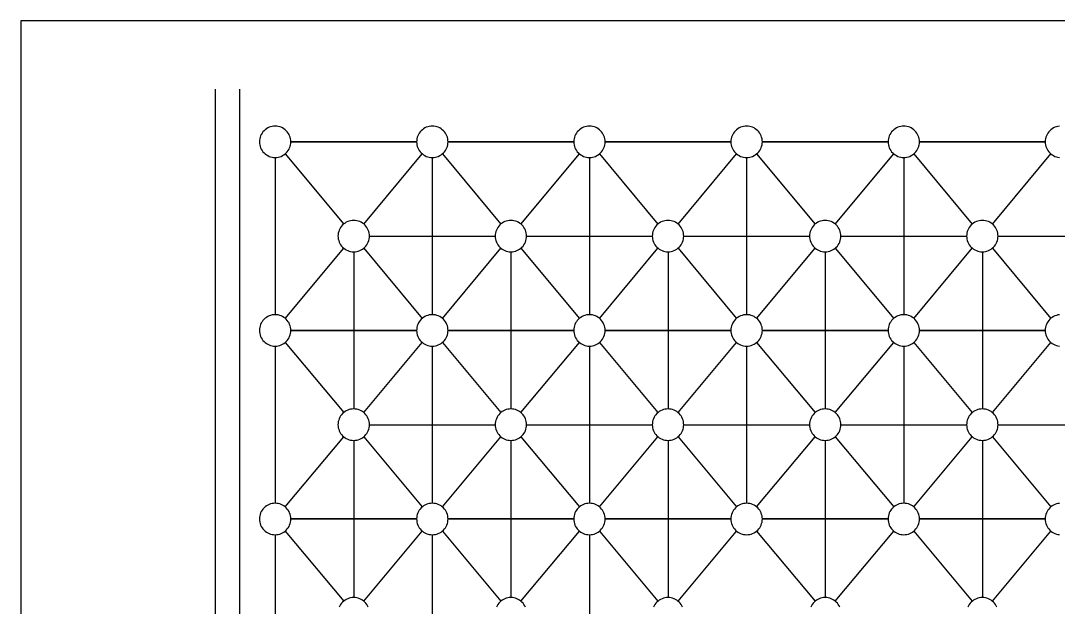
# Model space of a CAD drawing. Header units: metres. Extents: x 0 to 420, y 0 to 297.
# Drawn here: x 0 to 272.3, y 143.1 to 297 of the extents above; entities that cross this region are included whole.
import ezdxf

# ---------------------------------------------------------------- set-up
doc = ezdxf.new("R2010")
doc.units = ezdxf.units.M

msp = doc.modelspace()

# ---------------------------------------------------------------- linework, layer by layer
for p, q in [((420, 297), (0, 297)), ((0, 297), (0, 0)), ((51, 279.06), (51, 81.07)), ((57.41, 279.06), (57.41, 81.07)), ((103.9, 265.22), (70.9, 265.22)), ((70.9, 265.22), (103.9, 265.22)), ((145.15, 265.22), (112.15, 265.22)), ((112.15, 265.22), (145.15, 265.22)), ((186.4, 265.22), (153.4, 265.22)), ((153.4, 265.22), (186.4, 265.22)), ((227.65, 265.22), (194.65, 265.22)), ((194.65, 265.22), (227.65, 265.22)), ((268.9, 265.22), (235.9, 265.22)), ((235.9, 265.22), (268.9, 265.22)), ((69.41, 262.05), (84.76, 243.64)), ((90.04, 243.64), (105.38, 262.05)), ((110.66, 262.05), (126.01, 243.64)), ((131.29, 243.64), (146.63, 262.05)), ((151.91, 262.05), (167.26, 243.64)), ((172.54, 243.64), (187.88, 262.05)), ((193.16, 262.05), (208.51, 243.64)), ((213.79, 243.64), (229.13, 262.05)), ((234.41, 262.05), (249.76, 243.64)), ((255.04, 243.64), (270.38, 262.05)), ((66.77, 261.1), (66.77, 219.85)), ((108.02, 261.1), (108.02, 219.85)), ((149.27, 261.1), (149.27, 219.85)), ((190.52, 261.1), (190.52, 219.85)), ((231.77, 261.1), (231.77, 219.85)), ((91.52, 240.47), (124.52, 240.47)), ((132.77, 240.47), (165.77, 240.47)), ((174.02, 240.47), (207.02, 240.47)), ((215.27, 240.47), (248.27, 240.47)), ((256.52, 240.47), (289.52, 240.47)), ((69.41, 218.89), (84.76, 237.3)), ((90.04, 237.3), (105.38, 218.89)), ((110.66, 218.89), (126.01, 237.3)), ((131.29, 237.3), (146.63, 218.89)), ((151.91, 218.89), (167.26, 237.3)), ((172.54, 237.3), (187.88, 218.89)), ((193.16, 218.89), (208.51, 237.3)), ((213.79, 237.3), (229.13, 218.89)), ((234.41, 218.89), (249.76, 237.3)), ((255.04, 237.3), (270.38, 218.89)), ((87.4, 236.35), (87.4, 195.1)), ((128.65, 236.35), (128.65, 195.1)), ((169.9, 236.35), (169.9, 195.1)), ((211.15, 236.35), (211.15, 195.1)), ((252.4, 236.35), (252.4, 195.1)), ((103.9, 215.72), (70.9, 215.72)), ((103.9, 215.72), (70.9, 215.72)), ((70.9, 215.72), (103.9, 215.72)), ((145.15, 215.72), (112.15, 215.72)), ((145.15, 215.72), (112.15, 215.72)), ((112.15, 215.72), (145.15, 215.72)), ((186.4, 215.72), (153.4, 215.72)), ((186.4, 215.72), (153.4, 215.72)), ((153.4, 215.72), (186.4, 215.72)), ((227.65, 215.72), (194.65, 215.72)), ((227.65, 215.72), (194.65, 215.72)), ((194.65, 215.72), (227.65, 215.72)), ((268.9, 215.72), (235.9, 215.72)), ((268.9, 215.72), (235.9, 215.72)), ((235.9, 215.72), (268.9, 215.72)), ((69.41, 212.55), (84.76, 194.14)), ((90.04, 194.14), (105.38, 212.55)), ((110.66, 212.55), (126.01, 194.14)), ((131.29, 194.14), (146.63, 212.55)), ((151.91, 212.55), (167.26, 194.14)), ((172.54, 194.14), (187.88, 212.55)), ((193.16, 212.55), (208.51, 194.14)), ((213.79, 194.14), (229.13, 212.55)), ((234.41, 212.55), (249.76, 194.14)), ((255.04, 194.14), (270.38, 212.55)), ((66.77, 211.6), (66.77, 170.35)), ((108.02, 211.6), (108.02, 170.35)), ((149.27, 211.6), (149.27, 170.35)), ((190.52, 211.6), (190.52, 170.35)), ((231.77, 211.6), (231.77, 170.35)), ((91.52, 190.97), (124.52, 190.97)), ((132.77, 190.97), (165.77, 190.97)), ((174.02, 190.97), (207.02, 190.97)), ((215.27, 190.97), (248.27, 190.97)), ((256.52, 190.97), (289.52, 190.97)), ((69.41, 169.39), (84.76, 187.8)), ((87.4, 186.85), (87.4, 145.6)), ((90.04, 187.8), (105.38, 169.39)), ((110.66, 169.39), (126.01, 187.8)), ((128.65, 186.85), (128.65, 145.6)), ((131.29, 187.8), (146.63, 169.39)), ((151.91, 169.39), (167.26, 187.8)), ((169.9, 186.85), (169.9, 145.6)), ((172.54, 187.8), (187.88, 169.39)), ((193.16, 169.39), (208.51, 187.8)), ((211.15, 186.85), (211.15, 145.6)), ((213.79, 187.8), (229.13, 169.39)), ((234.41, 169.39), (249.76, 187.8)), ((252.4, 186.85), (252.4, 145.6)), ((255.04, 187.8), (270.38, 169.39)), ((103.9, 166.22), (70.9, 166.22)), ((103.9, 166.22), (70.9, 166.22)), ((70.9, 166.22), (103.9, 166.22)), ((145.15, 166.22), (112.15, 166.22)), ((145.15, 166.22), (112.15, 166.22)), ((112.15, 166.22), (145.15, 166.22)), ((186.4, 166.22), (153.4, 166.22)), ((186.4, 166.22), (153.4, 166.22)), ((153.4, 166.22), (186.4, 166.22)), ((227.65, 166.22), (194.65, 166.22)), ((227.65, 166.22), (194.65, 166.22)), ((194.65, 166.22), (227.65, 166.22)), ((268.9, 166.22), (235.9, 166.22)), ((268.9, 166.22), (235.9, 166.22)), ((235.9, 166.22), (268.9, 166.22)), ((66.77, 162.1), (66.77, 120.85)), ((69.41, 163.05), (84.76, 144.64)), ((90.04, 144.64), (105.38, 163.05)), ((108.02, 162.1), (108.02, 120.85)), ((110.66, 163.05), (126.01, 144.64)), ((131.29, 144.64), (146.63, 163.05)), ((149.27, 162.1), (149.27, 120.85)), ((151.91, 163.05), (167.26, 144.64)), ((172.54, 144.64), (187.88, 163.05)), ((193.16, 163.05), (208.51, 144.64)), ((213.79, 144.64), (229.13, 163.05)), ((234.41, 163.05), (249.76, 144.64)), ((255.04, 144.64), (270.38, 163.05))]:
    msp.add_line(p, q)
for points in [[(70.9, 265.22), (70.88, 265.63), (70.82, 266.03), (70.72, 266.42), (70.58, 266.8), (70.41, 267.17), (70.2, 267.51), (69.96, 267.84), (69.69, 268.14), (69.39, 268.41), (69.06, 268.65), (68.72, 268.86), (68.35, 269.03), (67.97, 269.17), (67.58, 269.27), (67.18, 269.33), (66.77, 269.35), (66.37, 269.33), (65.97, 269.27), (65.57, 269.17), (65.19, 269.03), (64.83, 268.86), (64.48, 268.65), (64.16, 268.41), (63.86, 268.14), (63.58, 267.84), (63.34, 267.51), (63.13, 267.17), (62.96, 266.8), (62.82, 266.42), (62.73, 266.03), (62.67, 265.63), (62.65, 265.22), (62.67, 264.82), (62.73, 264.42), (62.82, 264.03), (62.96, 263.64), (63.13, 263.28), (63.34, 262.93), (63.58, 262.61), (63.86, 262.31), (64.16, 262.03), (64.48, 261.79), (64.83, 261.59), (65.19, 261.41), (65.57, 261.28), (65.97, 261.18), (66.37, 261.12), (66.77, 261.1), (67.18, 261.12), (67.58, 261.18), (67.97, 261.28), (68.35, 261.41), (68.72, 261.59), (69.06, 261.79), (69.39, 262.03), (69.69, 262.31), (69.96, 262.61), (70.2, 262.93), (70.41, 263.28), (70.58, 263.64), (70.72, 264.03), (70.82, 264.42), (70.88, 264.82), (70.9, 265.22)], [(112.15, 265.22), (112.13, 265.63), (112.07, 266.03), (111.97, 266.42), (111.83, 266.8), (111.66, 267.17), (111.45, 267.51), (111.21, 267.84), (110.94, 268.14), (110.64, 268.41), (110.31, 268.65), (109.97, 268.86), (109.6, 269.03), (109.22, 269.17), (108.83, 269.27), (108.43, 269.33), (108.02, 269.35), (107.62, 269.33), (107.22, 269.27), (106.82, 269.17), (106.44, 269.03), (106.08, 268.86), (105.73, 268.65), (105.41, 268.41), (105.11, 268.14), (104.83, 267.84), (104.59, 267.51), (104.38, 267.17), (104.21, 266.8), (104.07, 266.42), (103.98, 266.03), (103.92, 265.63), (103.9, 265.22), (103.92, 264.82), (103.98, 264.42), (104.07, 264.03), (104.21, 263.64), (104.38, 263.28), (104.59, 262.93), (104.83, 262.61), (105.11, 262.31), (105.41, 262.03), (105.73, 261.79), (106.08, 261.59), (106.44, 261.41), (106.82, 261.28), (107.22, 261.18), (107.62, 261.12), (108.02, 261.1), (108.43, 261.12), (108.83, 261.18), (109.22, 261.28), (109.6, 261.41), (109.97, 261.59), (110.31, 261.79), (110.64, 262.03), (110.94, 262.31), (111.21, 262.61), (111.45, 262.93), (111.66, 263.28), (111.83, 263.64), (111.97, 264.03), (112.07, 264.42), (112.13, 264.82), (112.15, 265.22)], [(153.4, 265.22), (153.38, 265.63), (153.32, 266.03), (153.22, 266.42), (153.08, 266.8), (152.91, 267.17), (152.7, 267.51), (152.46, 267.84), (152.19, 268.14), (151.89, 268.41), (151.56, 268.65), (151.22, 268.86), (150.85, 269.03), (150.47, 269.17), (150.08, 269.27), (149.68, 269.33), (149.27, 269.35), (148.87, 269.33), (148.47, 269.27), (148.07, 269.17), (147.69, 269.03), (147.33, 268.86), (146.98, 268.65), (146.66, 268.41), (146.36, 268.14), (146.08, 267.84), (145.84, 267.51), (145.63, 267.17), (145.46, 266.8), (145.32, 266.42), (145.23, 266.03), (145.17, 265.63), (145.15, 265.22), (145.17, 264.82), (145.23, 264.42), (145.32, 264.03), (145.46, 263.64), (145.63, 263.28), (145.84, 262.93), (146.08, 262.61), (146.36, 262.31), (146.66, 262.03), (146.98, 261.79), (147.33, 261.59), (147.69, 261.41), (148.07, 261.28), (148.47, 261.18), (148.87, 261.12), (149.27, 261.1), (149.68, 261.12), (150.08, 261.18), (150.47, 261.28), (150.85, 261.41), (151.22, 261.59), (151.56, 261.79), (151.89, 262.03), (152.19, 262.31), (152.46, 262.61), (152.7, 262.93), (152.91, 263.28), (153.08, 263.64), (153.22, 264.03), (153.32, 264.42), (153.38, 264.82), (153.4, 265.22)], [(194.65, 265.22), (194.63, 265.63), (194.57, 266.03), (194.47, 266.42), (194.33, 266.8), (194.16, 267.17), (193.95, 267.51), (193.71, 267.84), (193.44, 268.14), (193.14, 268.41), (192.81, 268.65), (192.47, 268.86), (192.1, 269.03), (191.72, 269.17), (191.33, 269.27), (190.93, 269.33), (190.52, 269.35), (190.12, 269.33), (189.72, 269.27), (189.32, 269.17), (188.94, 269.03), (188.58, 268.86), (188.23, 268.65), (187.91, 268.41), (187.61, 268.14), (187.33, 267.84), (187.09, 267.51), (186.88, 267.17), (186.71, 266.8), (186.57, 266.42), (186.48, 266.03), (186.42, 265.63), (186.4, 265.22), (186.42, 264.82), (186.48, 264.42), (186.57, 264.03), (186.71, 263.64), (186.88, 263.28), (187.09, 262.93), (187.33, 262.61), (187.61, 262.31), (187.91, 262.03), (188.23, 261.79), (188.58, 261.59), (188.94, 261.41), (189.32, 261.28), (189.72, 261.18), (190.12, 261.12), (190.52, 261.1), (190.93, 261.12), (191.33, 261.18), (191.72, 261.28), (192.1, 261.41), (192.47, 261.59), (192.81, 261.79), (193.14, 262.03), (193.44, 262.31), (193.71, 262.61), (193.95, 262.93), (194.16, 263.28), (194.33, 263.64), (194.47, 264.03), (194.57, 264.42), (194.63, 264.82), (194.65, 265.22)], [(235.9, 265.22), (235.88, 265.63), (235.82, 266.03), (235.72, 266.42), (235.58, 266.8), (235.41, 267.17), (235.2, 267.51), (234.96, 267.84), (234.69, 268.14), (234.39, 268.41), (234.06, 268.65), (233.72, 268.86), (233.35, 269.03), (232.97, 269.17), (232.58, 269.27), (232.18, 269.33), (231.77, 269.35), (231.37, 269.33), (230.97, 269.27), (230.57, 269.17), (230.19, 269.03), (229.83, 268.86), (229.48, 268.65), (229.16, 268.41), (228.86, 268.14), (228.58, 267.84), (228.34, 267.51), (228.13, 267.17), (227.96, 266.8), (227.82, 266.42), (227.73, 266.03), (227.67, 265.63), (227.65, 265.22), (227.67, 264.82), (227.73, 264.42), (227.82, 264.03), (227.96, 263.64), (228.13, 263.28), (228.34, 262.93), (228.58, 262.61), (228.86, 262.31), (229.16, 262.03), (229.48, 261.79), (229.83, 261.59), (230.19, 261.41), (230.57, 261.28), (230.97, 261.18), (231.37, 261.12), (231.77, 261.1), (232.18, 261.12), (232.58, 261.18), (232.97, 261.28), (233.35, 261.41), (233.72, 261.59), (234.06, 261.79), (234.39, 262.03), (234.69, 262.31), (234.96, 262.61), (235.2, 262.93), (235.41, 263.28), (235.58, 263.64), (235.72, 264.03), (235.82, 264.42), (235.88, 264.82), (235.9, 265.22)], [(272.62, 269.33), (272.22, 269.27), (271.82, 269.17), (271.44, 269.03), (271.08, 268.86), (270.73, 268.65), (270.41, 268.41), (270.11, 268.14), (269.83, 267.84), (269.59, 267.51), (269.38, 267.17), (269.21, 266.8), (269.07, 266.42), (268.98, 266.03), (268.92, 265.63), (268.9, 265.22), (268.92, 264.82), (268.98, 264.42), (269.07, 264.03), (269.21, 263.64), (269.38, 263.28), (269.59, 262.93), (269.83, 262.61), (270.11, 262.31), (270.41, 262.03), (270.73, 261.79), (271.08, 261.59), (271.44, 261.41), (271.82, 261.28), (272.22, 261.18), (272.62, 261.12)], [(91.52, 240.47), (91.5, 240.88), (91.44, 241.28), (91.34, 241.67), (91.21, 242.05), (91.04, 242.42), (90.83, 242.76), (90.59, 243.09), (90.31, 243.39), (90.01, 243.66), (89.69, 243.9), (89.34, 244.11), (88.98, 244.28), (88.59, 244.42), (88.2, 244.52), (87.8, 244.58), (87.4, 244.6), (86.99, 244.58), (86.59, 244.52), (86.2, 244.42), (85.82, 244.28), (85.45, 244.11), (85.11, 243.9), (84.78, 243.66), (84.48, 243.39), (84.21, 243.09), (83.97, 242.76), (83.76, 242.42), (83.59, 242.05), (83.45, 241.67), (83.35, 241.28), (83.29, 240.88), (83.27, 240.47), (83.29, 240.07), (83.35, 239.67), (83.45, 239.28), (83.59, 238.89), (83.76, 238.53), (83.97, 238.18), (84.21, 237.86), (84.48, 237.56), (84.78, 237.28), (85.11, 237.04), (85.45, 236.84), (85.82, 236.66), (86.2, 236.53), (86.59, 236.43), (86.99, 236.37), (87.4, 236.35), (87.8, 236.37), (88.2, 236.43), (88.59, 236.53), (88.98, 236.66), (89.34, 236.84), (89.69, 237.04), (90.01, 237.28), (90.31, 237.56), (90.59, 237.86), (90.83, 238.18), (91.04, 238.53), (91.21, 238.89), (91.34, 239.28), (91.44, 239.67), (91.5, 240.07), (91.52, 240.47)], [(132.77, 240.47), (132.75, 240.88), (132.69, 241.28), (132.59, 241.67), (132.46, 242.05), (132.29, 242.42), (132.08, 242.76), (131.84, 243.09), (131.56, 243.39), (131.26, 243.66), (130.94, 243.9), (130.59, 244.11), (130.23, 244.28), (129.84, 244.42), (129.45, 244.52), (129.05, 244.58), (128.65, 244.6), (128.24, 244.58), (127.84, 244.52), (127.45, 244.42), (127.07, 244.28), (126.7, 244.11), (126.36, 243.9), (126.03, 243.66), (125.73, 243.39), (125.46, 243.09), (125.22, 242.76), (125.01, 242.42), (124.84, 242.05), (124.7, 241.67), (124.6, 241.28), (124.54, 240.88), (124.52, 240.47), (124.54, 240.07), (124.6, 239.67), (124.7, 239.28), (124.84, 238.89), (125.01, 238.53), (125.22, 238.18), (125.46, 237.86), (125.73, 237.56), (126.03, 237.28), (126.36, 237.04), (126.7, 236.84), (127.07, 236.66), (127.45, 236.53), (127.84, 236.43), (128.24, 236.37), (128.65, 236.35), (129.05, 236.37), (129.45, 236.43), (129.84, 236.53), (130.23, 236.66), (130.59, 236.84), (130.94, 237.04), (131.26, 237.28), (131.56, 237.56), (131.84, 237.86), (132.08, 238.18), (132.29, 238.53), (132.46, 238.89), (132.59, 239.28), (132.69, 239.67), (132.75, 240.07), (132.77, 240.47)], [(174.02, 240.47), (174, 240.88), (173.94, 241.28), (173.84, 241.67), (173.71, 242.05), (173.54, 242.42), (173.33, 242.76), (173.09, 243.09), (172.81, 243.39), (172.51, 243.66), (172.19, 243.9), (171.84, 244.11), (171.48, 244.28), (171.09, 244.42), (170.7, 244.52), (170.3, 244.58), (169.9, 244.6), (169.49, 244.58), (169.09, 244.52), (168.7, 244.42), (168.32, 244.28), (167.95, 244.11), (167.61, 243.9), (167.28, 243.66), (166.98, 243.39), (166.71, 243.09), (166.47, 242.76), (166.26, 242.42), (166.09, 242.05), (165.95, 241.67), (165.85, 241.28), (165.79, 240.88), (165.77, 240.47), (165.79, 240.07), (165.85, 239.67), (165.95, 239.28), (166.09, 238.89), (166.26, 238.53), (166.47, 238.18), (166.71, 237.86), (166.98, 237.56), (167.28, 237.28), (167.61, 237.04), (167.95, 236.84), (168.32, 236.66), (168.7, 236.53), (169.09, 236.43), (169.49, 236.37), (169.9, 236.35), (170.3, 236.37), (170.7, 236.43), (171.09, 236.53), (171.48, 236.66), (171.84, 236.84), (172.19, 237.04), (172.51, 237.28), (172.81, 237.56), (173.09, 237.86), (173.33, 238.18), (173.54, 238.53), (173.71, 238.89), (173.84, 239.28), (173.94, 239.67), (174, 240.07), (174.02, 240.47)], [(215.27, 240.47), (215.25, 240.88), (215.19, 241.28), (215.09, 241.67), (214.96, 242.05), (214.79, 242.42), (214.58, 242.76), (214.34, 243.09), (214.06, 243.39), (213.76, 243.66), (213.44, 243.9), (213.09, 244.11), (212.73, 244.28), (212.34, 244.42), (211.95, 244.52), (211.55, 244.58), (211.15, 244.6), (210.74, 244.58), (210.34, 244.52), (209.95, 244.42), (209.57, 244.28), (209.2, 244.11), (208.86, 243.9), (208.53, 243.66), (208.23, 243.39), (207.96, 243.09), (207.72, 242.76), (207.51, 242.42), (207.34, 242.05), (207.2, 241.67), (207.1, 241.28), (207.04, 240.88), (207.02, 240.47), (207.04, 240.07), (207.1, 239.67), (207.2, 239.28), (207.34, 238.89), (207.51, 238.53), (207.72, 238.18), (207.96, 237.86), (208.23, 237.56), (208.53, 237.28), (208.86, 237.04), (209.2, 236.84), (209.57, 236.66), (209.95, 236.53), (210.34, 236.43), (210.74, 236.37), (211.15, 236.35), (211.55, 236.37), (211.95, 236.43), (212.34, 236.53), (212.73, 236.66), (213.09, 236.84), (213.44, 237.04), (213.76, 237.28), (214.06, 237.56), (214.34, 237.86), (214.58, 238.18), (214.79, 238.53), (214.96, 238.89), (215.09, 239.28), (215.19, 239.67), (215.25, 240.07), (215.27, 240.47)], [(256.52, 240.47), (256.5, 240.88), (256.44, 241.28), (256.34, 241.67), (256.21, 242.05), (256.04, 242.42), (255.83, 242.76), (255.59, 243.09), (255.31, 243.39), (255.01, 243.66), (254.69, 243.9), (254.34, 244.11), (253.98, 244.28), (253.59, 244.42), (253.2, 244.52), (252.8, 244.58), (252.4, 244.6), (251.99, 244.58), (251.59, 244.52), (251.2, 244.42), (250.82, 244.28), (250.45, 244.11), (250.11, 243.9), (249.78, 243.66), (249.48, 243.39), (249.21, 243.09), (248.97, 242.76), (248.76, 242.42), (248.59, 242.05), (248.45, 241.67), (248.35, 241.28), (248.29, 240.88), (248.27, 240.47), (248.29, 240.07), (248.35, 239.67), (248.45, 239.28), (248.59, 238.89), (248.76, 238.53), (248.97, 238.18), (249.21, 237.86), (249.48, 237.56), (249.78, 237.28), (250.11, 237.04), (250.45, 236.84), (250.82, 236.66), (251.2, 236.53), (251.59, 236.43), (251.99, 236.37), (252.4, 236.35), (252.8, 236.37), (253.2, 236.43), (253.59, 236.53), (253.98, 236.66), (254.34, 236.84), (254.69, 237.04), (255.01, 237.28), (255.31, 237.56), (255.59, 237.86), (255.83, 238.18), (256.04, 238.53), (256.21, 238.89), (256.34, 239.28), (256.44, 239.67), (256.5, 240.07), (256.52, 240.47)], [(70.9, 215.72), (70.88, 216.13), (70.82, 216.53), (70.72, 216.92), (70.58, 217.3), (70.41, 217.67), (70.2, 218.01), (69.96, 218.34), (69.69, 218.64), (69.39, 218.91), (69.06, 219.15), (68.72, 219.36), (68.35, 219.53), (67.97, 219.67), (67.58, 219.77), (67.18, 219.83), (66.77, 219.85), (66.37, 219.83), (65.97, 219.77), (65.57, 219.67), (65.19, 219.53), (64.83, 219.36), (64.48, 219.15), (64.16, 218.91), (63.86, 218.64), (63.58, 218.34), (63.34, 218.01), (63.13, 217.67), (62.96, 217.3), (62.82, 216.92), (62.73, 216.53), (62.67, 216.13), (62.65, 215.72), (62.67, 215.32), (62.73, 214.92), (62.82, 214.53), (62.96, 214.14), (63.13, 213.78), (63.34, 213.43), (63.58, 213.11), (63.86, 212.81), (64.16, 212.53), (64.48, 212.29), (64.83, 212.09), (65.19, 211.91), (65.57, 211.78), (65.97, 211.68), (66.37, 211.62), (66.77, 211.6), (67.18, 211.62), (67.58, 211.68), (67.97, 211.78), (68.35, 211.91), (68.72, 212.09), (69.06, 212.29), (69.39, 212.53), (69.69, 212.81), (69.96, 213.11), (70.2, 213.43), (70.41, 213.78), (70.58, 214.14), (70.72, 214.53), (70.82, 214.92), (70.88, 215.32), (70.9, 215.72)], [(112.15, 215.72), (112.13, 216.13), (112.07, 216.53), (111.97, 216.92), (111.83, 217.3), (111.66, 217.67), (111.45, 218.01), (111.21, 218.34), (110.94, 218.64), (110.64, 218.91), (110.31, 219.15), (109.97, 219.36), (109.6, 219.53), (109.22, 219.67), (108.83, 219.77), (108.43, 219.83), (108.02, 219.85), (107.62, 219.83), (107.22, 219.77), (106.82, 219.67), (106.44, 219.53), (106.08, 219.36), (105.73, 219.15), (105.41, 218.91), (105.11, 218.64), (104.83, 218.34), (104.59, 218.01), (104.38, 217.67), (104.21, 217.3), (104.07, 216.92), (103.98, 216.53), (103.92, 216.13), (103.9, 215.72), (103.92, 215.32), (103.98, 214.92), (104.07, 214.53), (104.21, 214.14), (104.38, 213.78), (104.59, 213.43), (104.83, 213.11), (105.11, 212.81), (105.41, 212.53), (105.73, 212.29), (106.08, 212.09), (106.44, 211.91), (106.82, 211.78), (107.22, 211.68), (107.62, 211.62), (108.02, 211.6), (108.43, 211.62), (108.83, 211.68), (109.22, 211.78), (109.6, 211.91), (109.97, 212.09), (110.31, 212.29), (110.64, 212.53), (110.94, 212.81), (111.21, 213.11), (111.45, 213.43), (111.66, 213.78), (111.83, 214.14), (111.97, 214.53), (112.07, 214.92), (112.13, 215.32), (112.15, 215.72)], [(153.4, 215.72), (153.38, 216.13), (153.32, 216.53), (153.22, 216.92), (153.08, 217.3), (152.91, 217.67), (152.7, 218.01), (152.46, 218.34), (152.19, 218.64), (151.89, 218.91), (151.56, 219.15), (151.22, 219.36), (150.85, 219.53), (150.47, 219.67), (150.08, 219.77), (149.68, 219.83), (149.27, 219.85), (148.87, 219.83), (148.47, 219.77), (148.07, 219.67), (147.69, 219.53), (147.33, 219.36), (146.98, 219.15), (146.66, 218.91), (146.36, 218.64), (146.08, 218.34), (145.84, 218.01), (145.63, 217.67), (145.46, 217.3), (145.32, 216.92), (145.23, 216.53), (145.17, 216.13), (145.15, 215.72), (145.17, 215.32), (145.23, 214.92), (145.32, 214.53), (145.46, 214.14), (145.63, 213.78), (145.84, 213.43), (146.08, 213.11), (146.36, 212.81), (146.66, 212.53), (146.98, 212.29), (147.33, 212.09), (147.69, 211.91), (148.07, 211.78), (148.47, 211.68), (148.87, 211.62), (149.27, 211.6), (149.68, 211.62), (150.08, 211.68), (150.47, 211.78), (150.85, 211.91), (151.22, 212.09), (151.56, 212.29), (151.89, 212.53), (152.19, 212.81), (152.46, 213.11), (152.7, 213.43), (152.91, 213.78), (153.08, 214.14), (153.22, 214.53), (153.32, 214.92), (153.38, 215.32), (153.4, 215.72)], [(194.65, 215.72), (194.63, 216.13), (194.57, 216.53), (194.47, 216.92), (194.33, 217.3), (194.16, 217.67), (193.95, 218.01), (193.71, 218.34), (193.44, 218.64), (193.14, 218.91), (192.81, 219.15), (192.47, 219.36), (192.1, 219.53), (191.72, 219.67), (191.33, 219.77), (190.93, 219.83), (190.52, 219.85), (190.12, 219.83), (189.72, 219.77), (189.32, 219.67), (188.94, 219.53), (188.58, 219.36), (188.23, 219.15), (187.91, 218.91), (187.61, 218.64), (187.33, 218.34), (187.09, 218.01), (186.88, 217.67), (186.71, 217.3), (186.57, 216.92), (186.48, 216.53), (186.42, 216.13), (186.4, 215.72), (186.42, 215.32), (186.48, 214.92), (186.57, 214.53), (186.71, 214.14), (186.88, 213.78), (187.09, 213.43), (187.33, 213.11), (187.61, 212.81), (187.91, 212.53), (188.23, 212.29), (188.58, 212.09), (188.94, 211.91), (189.32, 211.78), (189.72, 211.68), (190.12, 211.62), (190.52, 211.6), (190.93, 211.62), (191.33, 211.68), (191.72, 211.78), (192.1, 211.91), (192.47, 212.09), (192.81, 212.29), (193.14, 212.53), (193.44, 212.81), (193.71, 213.11), (193.95, 213.43), (194.16, 213.78), (194.33, 214.14), (194.47, 214.53), (194.57, 214.92), (194.63, 215.32), (194.65, 215.72)], [(235.9, 215.72), (235.88, 216.13), (235.82, 216.53), (235.72, 216.92), (235.58, 217.3), (235.41, 217.67), (235.2, 218.01), (234.96, 218.34), (234.69, 218.64), (234.39, 218.91), (234.06, 219.15), (233.72, 219.36), (233.35, 219.53), (232.97, 219.67), (232.58, 219.77), (232.18, 219.83), (231.77, 219.85), (231.37, 219.83), (230.97, 219.77), (230.57, 219.67), (230.19, 219.53), (229.83, 219.36), (229.48, 219.15), (229.16, 218.91), (228.86, 218.64), (228.58, 218.34), (228.34, 218.01), (228.13, 217.67), (227.96, 217.3), (227.82, 216.92), (227.73, 216.53), (227.67, 216.13), (227.65, 215.72), (227.67, 215.32), (227.73, 214.92), (227.82, 214.53), (227.96, 214.14), (228.13, 213.78), (228.34, 213.43), (228.58, 213.11), (228.86, 212.81), (229.16, 212.53), (229.48, 212.29), (229.83, 212.09), (230.19, 211.91), (230.57, 211.78), (230.97, 211.68), (231.37, 211.62), (231.77, 211.6), (232.18, 211.62), (232.58, 211.68), (232.97, 211.78), (233.35, 211.91), (233.72, 212.09), (234.06, 212.29), (234.39, 212.53), (234.69, 212.81), (234.96, 213.11), (235.2, 213.43), (235.41, 213.78), (235.58, 214.14), (235.72, 214.53), (235.82, 214.92), (235.88, 215.32), (235.9, 215.72)], [(272.62, 219.83), (272.22, 219.77), (271.82, 219.67), (271.44, 219.53), (271.08, 219.36), (270.73, 219.15), (270.41, 218.91), (270.11, 218.64), (269.83, 218.34), (269.59, 218.01), (269.38, 217.67), (269.21, 217.3), (269.07, 216.92), (268.98, 216.53), (268.92, 216.13), (268.9, 215.72), (268.92, 215.32), (268.98, 214.92), (269.07, 214.53), (269.21, 214.14), (269.38, 213.78), (269.59, 213.43), (269.83, 213.11), (270.11, 212.81), (270.41, 212.53), (270.73, 212.29), (271.08, 212.09), (271.44, 211.91), (271.82, 211.78), (272.22, 211.68), (272.62, 211.62)], [(91.52, 190.97), (91.5, 191.38), (91.44, 191.78), (91.34, 192.17), (91.21, 192.55), (91.04, 192.92), (90.83, 193.26), (90.59, 193.59), (90.31, 193.89), (90.01, 194.16), (89.69, 194.4), (89.34, 194.61), (88.98, 194.78), (88.59, 194.92), (88.2, 195.02), (87.8, 195.08), (87.4, 195.1), (86.99, 195.08), (86.59, 195.02), (86.2, 194.92), (85.82, 194.78), (85.45, 194.61), (85.11, 194.4), (84.78, 194.16), (84.48, 193.89), (84.21, 193.59), (83.97, 193.26), (83.76, 192.92), (83.59, 192.55), (83.45, 192.17), (83.35, 191.78), (83.29, 191.38), (83.27, 190.97), (83.29, 190.57), (83.35, 190.17), (83.45, 189.78), (83.59, 189.39), (83.76, 189.03), (83.97, 188.68), (84.21, 188.36), (84.48, 188.06), (84.78, 187.78), (85.11, 187.54), (85.45, 187.34), (85.82, 187.16), (86.2, 187.03), (86.59, 186.93), (86.99, 186.87), (87.4, 186.85), (87.8, 186.87), (88.2, 186.93), (88.59, 187.03), (88.98, 187.16), (89.34, 187.34), (89.69, 187.54), (90.01, 187.78), (90.31, 188.06), (90.59, 188.36), (90.83, 188.68), (91.04, 189.03), (91.21, 189.39), (91.34, 189.78), (91.44, 190.17), (91.5, 190.57), (91.52, 190.97)], [(132.77, 190.97), (132.75, 191.38), (132.69, 191.78), (132.59, 192.17), (132.46, 192.55), (132.29, 192.92), (132.08, 193.26), (131.84, 193.59), (131.56, 193.89), (131.26, 194.16), (130.94, 194.4), (130.59, 194.61), (130.23, 194.78), (129.84, 194.92), (129.45, 195.02), (129.05, 195.08), (128.65, 195.1), (128.24, 195.08), (127.84, 195.02), (127.45, 194.92), (127.07, 194.78), (126.7, 194.61), (126.36, 194.4), (126.03, 194.16), (125.73, 193.89), (125.46, 193.59), (125.22, 193.26), (125.01, 192.92), (124.84, 192.55), (124.7, 192.17), (124.6, 191.78), (124.54, 191.38), (124.52, 190.97), (124.54, 190.57), (124.6, 190.17), (124.7, 189.78), (124.84, 189.39), (125.01, 189.03), (125.22, 188.68), (125.46, 188.36), (125.73, 188.06), (126.03, 187.78), (126.36, 187.54), (126.7, 187.34), (127.07, 187.16), (127.45, 187.03), (127.84, 186.93), (128.24, 186.87), (128.65, 186.85), (129.05, 186.87), (129.45, 186.93), (129.84, 187.03), (130.23, 187.16), (130.59, 187.34), (130.94, 187.54), (131.26, 187.78), (131.56, 188.06), (131.84, 188.36), (132.08, 188.68), (132.29, 189.03), (132.46, 189.39), (132.59, 189.78), (132.69, 190.17), (132.75, 190.57), (132.77, 190.97)], [(174.02, 190.97), (174, 191.38), (173.94, 191.78), (173.84, 192.17), (173.71, 192.55), (173.54, 192.92), (173.33, 193.26), (173.09, 193.59), (172.81, 193.89), (172.51, 194.16), (172.19, 194.4), (171.84, 194.61), (171.48, 194.78), (171.09, 194.92), (170.7, 195.02), (170.3, 195.08), (169.9, 195.1), (169.49, 195.08), (169.09, 195.02), (168.7, 194.92), (168.32, 194.78), (167.95, 194.61), (167.61, 194.4), (167.28, 194.16), (166.98, 193.89), (166.71, 193.59), (166.47, 193.26), (166.26, 192.92), (166.09, 192.55), (165.95, 192.17), (165.85, 191.78), (165.79, 191.38), (165.77, 190.97), (165.79, 190.57), (165.85, 190.17), (165.95, 189.78), (166.09, 189.39), (166.26, 189.03), (166.47, 188.68), (166.71, 188.36), (166.98, 188.06), (167.28, 187.78), (167.61, 187.54), (167.95, 187.34), (168.32, 187.16), (168.7, 187.03), (169.09, 186.93), (169.49, 186.87), (169.9, 186.85), (170.3, 186.87), (170.7, 186.93), (171.09, 187.03), (171.48, 187.16), (171.84, 187.34), (172.19, 187.54), (172.51, 187.78), (172.81, 188.06), (173.09, 188.36), (173.33, 188.68), (173.54, 189.03), (173.71, 189.39), (173.84, 189.78), (173.94, 190.17), (174, 190.57), (174.02, 190.97)], [(215.27, 190.97), (215.25, 191.38), (215.19, 191.78), (215.09, 192.17), (214.96, 192.55), (214.79, 192.92), (214.58, 193.26), (214.34, 193.59), (214.06, 193.89), (213.76, 194.16), (213.44, 194.4), (213.09, 194.61), (212.73, 194.78), (212.34, 194.92), (211.95, 195.02), (211.55, 195.08), (211.15, 195.1), (210.74, 195.08), (210.34, 195.02), (209.95, 194.92), (209.57, 194.78), (209.2, 194.61), (208.86, 194.4), (208.53, 194.16), (208.23, 193.89), (207.96, 193.59), (207.72, 193.26), (207.51, 192.92), (207.34, 192.55), (207.2, 192.17), (207.1, 191.78), (207.04, 191.38), (207.02, 190.97), (207.04, 190.57), (207.1, 190.17), (207.2, 189.78), (207.34, 189.39), (207.51, 189.03), (207.72, 188.68), (207.96, 188.36), (208.23, 188.06), (208.53, 187.78), (208.86, 187.54), (209.2, 187.34), (209.57, 187.16), (209.95, 187.03), (210.34, 186.93), (210.74, 186.87), (211.15, 186.85), (211.55, 186.87), (211.95, 186.93), (212.34, 187.03), (212.73, 187.16), (213.09, 187.34), (213.44, 187.54), (213.76, 187.78), (214.06, 188.06), (214.34, 188.36), (214.58, 188.68), (214.79, 189.03), (214.96, 189.39), (215.09, 189.78), (215.19, 190.17), (215.25, 190.57), (215.27, 190.97)], [(256.52, 190.97), (256.5, 191.38), (256.44, 191.78), (256.34, 192.17), (256.21, 192.55), (256.04, 192.92), (255.83, 193.26), (255.59, 193.59), (255.31, 193.89), (255.01, 194.16), (254.69, 194.4), (254.34, 194.61), (253.98, 194.78), (253.59, 194.92), (253.2, 195.02), (252.8, 195.08), (252.4, 195.1), (251.99, 195.08), (251.59, 195.02), (251.2, 194.92), (250.82, 194.78), (250.45, 194.61), (250.11, 194.4), (249.78, 194.16), (249.48, 193.89), (249.21, 193.59), (248.97, 193.26), (248.76, 192.92), (248.59, 192.55), (248.45, 192.17), (248.35, 191.78), (248.29, 191.38), (248.27, 190.97), (248.29, 190.57), (248.35, 190.17), (248.45, 189.78), (248.59, 189.39), (248.76, 189.03), (248.97, 188.68), (249.21, 188.36), (249.48, 188.06), (249.78, 187.78), (250.11, 187.54), (250.45, 187.34), (250.82, 187.16), (251.2, 187.03), (251.59, 186.93), (251.99, 186.87), (252.4, 186.85), (252.8, 186.87), (253.2, 186.93), (253.59, 187.03), (253.98, 187.16), (254.34, 187.34), (254.69, 187.54), (255.01, 187.78), (255.31, 188.06), (255.59, 188.36), (255.83, 188.68), (256.04, 189.03), (256.21, 189.39), (256.34, 189.78), (256.44, 190.17), (256.5, 190.57), (256.52, 190.97)], [(70.9, 166.22), (70.88, 166.63), (70.82, 167.03), (70.72, 167.42), (70.58, 167.8), (70.41, 168.17), (70.2, 168.51), (69.96, 168.84), (69.69, 169.14), (69.39, 169.41), (69.06, 169.65), (68.72, 169.86), (68.35, 170.03), (67.97, 170.17), (67.58, 170.27), (67.18, 170.33), (66.77, 170.35), (66.37, 170.33), (65.97, 170.27), (65.57, 170.17), (65.19, 170.03), (64.83, 169.86), (64.48, 169.65), (64.16, 169.41), (63.86, 169.14), (63.58, 168.84), (63.34, 168.51), (63.13, 168.17), (62.96, 167.8), (62.82, 167.42), (62.73, 167.03), (62.67, 166.63), (62.65, 166.22), (62.67, 165.82), (62.73, 165.42), (62.82, 165.03), (62.96, 164.64), (63.13, 164.28), (63.34, 163.93), (63.58, 163.61), (63.86, 163.31), (64.16, 163.03), (64.48, 162.79), (64.83, 162.59), (65.19, 162.41), (65.57, 162.28), (65.97, 162.18), (66.37, 162.12), (66.77, 162.1), (67.18, 162.12), (67.58, 162.18), (67.97, 162.28), (68.35, 162.41), (68.72, 162.59), (69.06, 162.79), (69.39, 163.03), (69.69, 163.31), (69.96, 163.61), (70.2, 163.93), (70.41, 164.28), (70.58, 164.64), (70.72, 165.03), (70.82, 165.42), (70.88, 165.82), (70.9, 166.22)], [(112.15, 166.22), (112.13, 166.63), (112.07, 167.03), (111.97, 167.42), (111.83, 167.8), (111.66, 168.17), (111.45, 168.51), (111.21, 168.84), (110.94, 169.14), (110.64, 169.41), (110.31, 169.65), (109.97, 169.86), (109.6, 170.03), (109.22, 170.17), (108.83, 170.27), (108.43, 170.33), (108.02, 170.35), (107.62, 170.33), (107.22, 170.27), (106.82, 170.17), (106.44, 170.03), (106.08, 169.86), (105.73, 169.65), (105.41, 169.41), (105.11, 169.14), (104.83, 168.84), (104.59, 168.51), (104.38, 168.17), (104.21, 167.8), (104.07, 167.42), (103.98, 167.03), (103.92, 166.63), (103.9, 166.22), (103.92, 165.82), (103.98, 165.42), (104.07, 165.03), (104.21, 164.64), (104.38, 164.28), (104.59, 163.93), (104.83, 163.61), (105.11, 163.31), (105.41, 163.03), (105.73, 162.79), (106.08, 162.59), (106.44, 162.41), (106.82, 162.28), (107.22, 162.18), (107.62, 162.12), (108.02, 162.1), (108.43, 162.12), (108.83, 162.18), (109.22, 162.28), (109.6, 162.41), (109.97, 162.59), (110.31, 162.79), (110.64, 163.03), (110.94, 163.31), (111.21, 163.61), (111.45, 163.93), (111.66, 164.28), (111.83, 164.64), (111.97, 165.03), (112.07, 165.42), (112.13, 165.82), (112.15, 166.22)], [(153.4, 166.22), (153.38, 166.63), (153.32, 167.03), (153.22, 167.42), (153.08, 167.8), (152.91, 168.17), (152.7, 168.51), (152.46, 168.84), (152.19, 169.14), (151.89, 169.41), (151.56, 169.65), (151.22, 169.86), (150.85, 170.03), (150.47, 170.17), (150.08, 170.27), (149.68, 170.33), (149.27, 170.35), (148.87, 170.33), (148.47, 170.27), (148.07, 170.17), (147.69, 170.03), (147.33, 169.86), (146.98, 169.65), (146.66, 169.41), (146.36, 169.14), (146.08, 168.84), (145.84, 168.51), (145.63, 168.17), (145.46, 167.8), (145.32, 167.42), (145.23, 167.03), (145.17, 166.63), (145.15, 166.22), (145.17, 165.82), (145.23, 165.42), (145.32, 165.03), (145.46, 164.64), (145.63, 164.28), (145.84, 163.93), (146.08, 163.61), (146.36, 163.31), (146.66, 163.03), (146.98, 162.79), (147.33, 162.59), (147.69, 162.41), (148.07, 162.28), (148.47, 162.18), (148.87, 162.12), (149.27, 162.1), (149.68, 162.12), (150.08, 162.18), (150.47, 162.28), (150.85, 162.41), (151.22, 162.59), (151.56, 162.79), (151.89, 163.03), (152.19, 163.31), (152.46, 163.61), (152.7, 163.93), (152.91, 164.28), (153.08, 164.64), (153.22, 165.03), (153.32, 165.42), (153.38, 165.82), (153.4, 166.22)], [(194.65, 166.22), (194.63, 166.63), (194.57, 167.03), (194.47, 167.42), (194.33, 167.8), (194.16, 168.17), (193.95, 168.51), (193.71, 168.84), (193.44, 169.14), (193.14, 169.41), (192.81, 169.65), (192.47, 169.86), (192.1, 170.03), (191.72, 170.17), (191.33, 170.27), (190.93, 170.33), (190.52, 170.35), (190.12, 170.33), (189.72, 170.27), (189.32, 170.17), (188.94, 170.03), (188.58, 169.86), (188.23, 169.65), (187.91, 169.41), (187.61, 169.14), (187.33, 168.84), (187.09, 168.51), (186.88, 168.17), (186.71, 167.8), (186.57, 167.42), (186.48, 167.03), (186.42, 166.63), (186.4, 166.22), (186.42, 165.82), (186.48, 165.42), (186.57, 165.03), (186.71, 164.64), (186.88, 164.28), (187.09, 163.93), (187.33, 163.61), (187.61, 163.31), (187.91, 163.03), (188.23, 162.79), (188.58, 162.59), (188.94, 162.41), (189.32, 162.28), (189.72, 162.18), (190.12, 162.12), (190.52, 162.1), (190.93, 162.12), (191.33, 162.18), (191.72, 162.28), (192.1, 162.41), (192.47, 162.59), (192.81, 162.79), (193.14, 163.03), (193.44, 163.31), (193.71, 163.61), (193.95, 163.93), (194.16, 164.28), (194.33, 164.64), (194.47, 165.03), (194.57, 165.42), (194.63, 165.82), (194.65, 166.22)], [(235.9, 166.22), (235.88, 166.63), (235.82, 167.03), (235.72, 167.42), (235.58, 167.8), (235.41, 168.17), (235.2, 168.51), (234.96, 168.84), (234.69, 169.14), (234.39, 169.41), (234.06, 169.65), (233.72, 169.86), (233.35, 170.03), (232.97, 170.17), (232.58, 170.27), (232.18, 170.33), (231.77, 170.35), (231.37, 170.33), (230.97, 170.27), (230.57, 170.17), (230.19, 170.03), (229.83, 169.86), (229.48, 169.65), (229.16, 169.41), (228.86, 169.14), (228.58, 168.84), (228.34, 168.51), (228.13, 168.17), (227.96, 167.8), (227.82, 167.42), (227.73, 167.03), (227.67, 166.63), (227.65, 166.22), (227.67, 165.82), (227.73, 165.42), (227.82, 165.03), (227.96, 164.64), (228.13, 164.28), (228.34, 163.93), (228.58, 163.61), (228.86, 163.31), (229.16, 163.03), (229.48, 162.79), (229.83, 162.59), (230.19, 162.41), (230.57, 162.28), (230.97, 162.18), (231.37, 162.12), (231.77, 162.1), (232.18, 162.12), (232.58, 162.18), (232.97, 162.28), (233.35, 162.41), (233.72, 162.59), (234.06, 162.79), (234.39, 163.03), (234.69, 163.31), (234.96, 163.61), (235.2, 163.93), (235.41, 164.28), (235.58, 164.64), (235.72, 165.03), (235.82, 165.42), (235.88, 165.82), (235.9, 166.22)], [(272.62, 170.33), (272.22, 170.27), (271.82, 170.17), (271.44, 170.03), (271.08, 169.86), (270.73, 169.65), (270.41, 169.41), (270.11, 169.14), (269.83, 168.84), (269.59, 168.51), (269.38, 168.17), (269.21, 167.8), (269.07, 167.42), (268.98, 167.03), (268.92, 166.63), (268.9, 166.22), (268.92, 165.82), (268.98, 165.42), (269.07, 165.03), (269.21, 164.64), (269.38, 164.28), (269.59, 163.93), (269.83, 163.61), (270.11, 163.31), (270.41, 163.03), (270.73, 162.79), (271.08, 162.59), (271.44, 162.41), (271.82, 162.28), (272.22, 162.18), (272.62, 162.12)], [(91.21, 143.05), (91.04, 143.42), (90.83, 143.76), (90.59, 144.09), (90.31, 144.39), (90.01, 144.66), (89.69, 144.9), (89.34, 145.11), (88.98, 145.28), (88.59, 145.42), (88.2, 145.52), (87.8, 145.58), (87.4, 145.6), (86.99, 145.58), (86.59, 145.52), (86.2, 145.42), (85.82, 145.28), (85.45, 145.11), (85.11, 144.9), (84.78, 144.66), (84.48, 144.39), (84.21, 144.09), (83.97, 143.76), (83.76, 143.42), (83.59, 143.05)], [(132.46, 143.05), (132.29, 143.42), (132.08, 143.76), (131.84, 144.09), (131.56, 144.39), (131.26, 144.66), (130.94, 144.9), (130.59, 145.11), (130.23, 145.28), (129.84, 145.42), (129.45, 145.52), (129.05, 145.58), (128.65, 145.6), (128.24, 145.58), (127.84, 145.52), (127.45, 145.42), (127.07, 145.28), (126.7, 145.11), (126.36, 144.9), (126.03, 144.66), (125.73, 144.39), (125.46, 144.09), (125.22, 143.76), (125.01, 143.42), (124.84, 143.05)], [(173.71, 143.05), (173.54, 143.42), (173.33, 143.76), (173.09, 144.09), (172.81, 144.39), (172.51, 144.66), (172.19, 144.9), (171.84, 145.11), (171.48, 145.28), (171.09, 145.42), (170.7, 145.52), (170.3, 145.58), (169.9, 145.6), (169.49, 145.58), (169.09, 145.52), (168.7, 145.42), (168.32, 145.28), (167.95, 145.11), (167.61, 144.9), (167.28, 144.66), (166.98, 144.39), (166.71, 144.09), (166.47, 143.76), (166.26, 143.42), (166.09, 143.05)], [(214.96, 143.05), (214.79, 143.42), (214.58, 143.76), (214.34, 144.09), (214.06, 144.39), (213.76, 144.66), (213.44, 144.9), (213.09, 145.11), (212.73, 145.28), (212.34, 145.42), (211.95, 145.52), (211.55, 145.58), (211.15, 145.6), (210.74, 145.58), (210.34, 145.52), (209.95, 145.42), (209.57, 145.28), (209.2, 145.11), (208.86, 144.9), (208.53, 144.66), (208.23, 144.39), (207.96, 144.09), (207.72, 143.76), (207.51, 143.42), (207.34, 143.05)], [(256.21, 143.05), (256.04, 143.42), (255.83, 143.76), (255.59, 144.09), (255.31, 144.39), (255.01, 144.66), (254.69, 144.9), (254.34, 145.11), (253.98, 145.28), (253.59, 145.42), (253.2, 145.52), (252.8, 145.58), (252.4, 145.6), (251.99, 145.58), (251.59, 145.52), (251.2, 145.42), (250.82, 145.28), (250.45, 145.11), (250.11, 144.9), (249.78, 144.66), (249.48, 144.39), (249.21, 144.09), (248.97, 143.76), (248.76, 143.42), (248.59, 143.05)]]:
    msp.add_lwpolyline(points)

doc.saveas('drawing.dxf')
